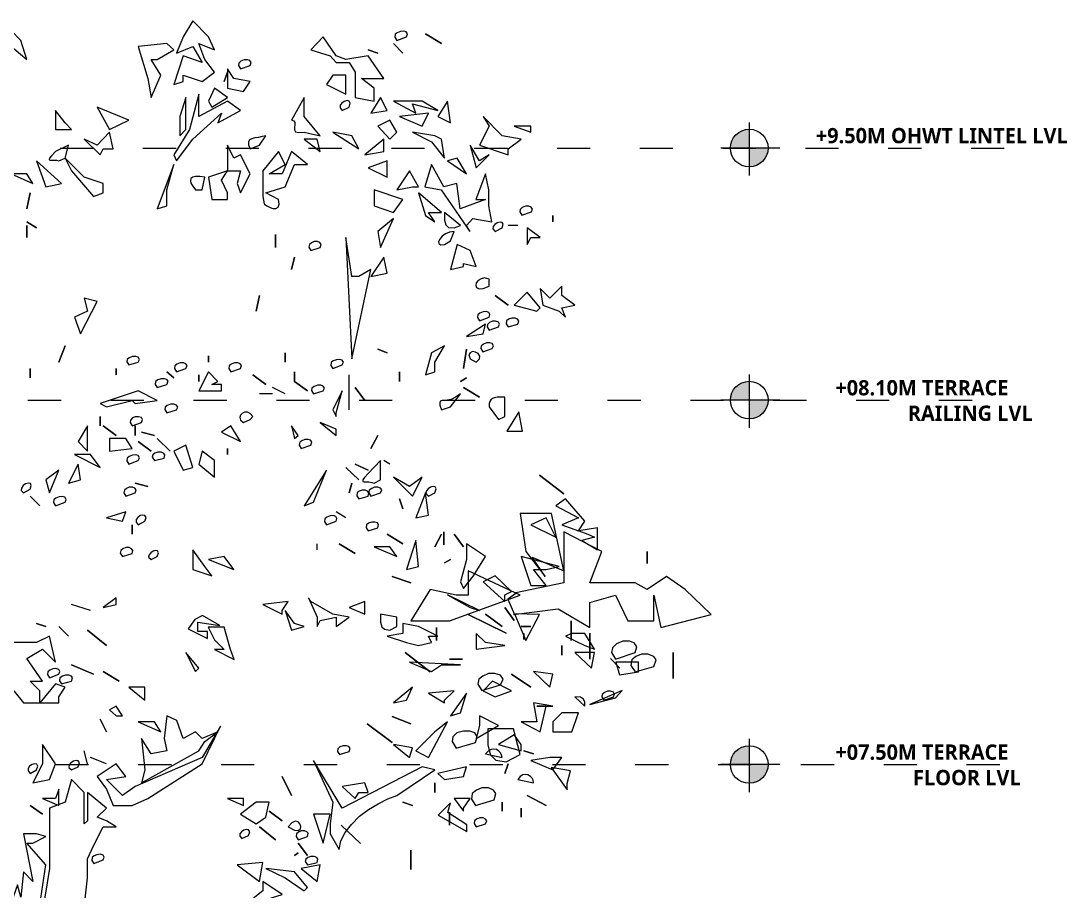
# Model space of a CAD drawing. Header units: millimetres. Extents: x 922141 to 965068, y 34629 to 256118.
# Drawn here: x 954462 to 960146, y 211194 to 215923 of the extents above; entities that cross this region are included whole.
import ezdxf

# ---------------------------------------------------------------- set-up
doc = ezdxf.new("R2010")
doc.units = ezdxf.units.MM
doc.linetypes.add('ACAD_ISO03W100', pattern=[30, 12, -18])
doc.layers.add('FUR', color=2, linetype='Continuous')
for name, color, linetype, lineweight in [('HATCH', 8, 'Continuous', 5), ('MCA__ LANDSCAPE', 136, 'Continuous', 5), ('MCA__ LAYOUT TESTO', 6, 'Continuous', 5), ('MCA__ SCALE', 154, 'Continuous', 18)]:
    doc.layers.add(name, color=color, linetype=linetype, lineweight=lineweight)
doc.styles.get("Standard").update_dxf_attribs({"font": 'arial.ttf'})

# ---------------------------------------------------------------- blocks, each defined once
blk = doc.blocks.new('A$C45F453B8')
at = {"layer": 'HATCH', "linetype": 'Continuous'}
for points in [[(96.58, 331.53), (96.58, 332.71), (93.1, 331.53), (90.8, 333.23), (92.58, 335.6), (93.69, 338.49), (90.8, 337.37), (91.91, 339.74), (94.8, 342.63), (96.58, 339.74), (97.76, 336.71), (94.8, 337.97), (93.1, 335.01), (96.58, 336.26), (98.28, 331.01), (96.58, 331.53)], [(55.71, 339.74), (55.56, 340.26), (55.78, 340.63), (56.23, 340.78), (56.82, 340.71), (57.41, 340.48), (57.78, 340.19), (57.85, 339.67), (57.48, 339.08), (55.71, 339.74)], [(125.16, 335.6), (126.27, 339.08), (128.04, 340.85), (132.12, 341.45), (129.75, 339.74), (131.52, 339.74), (128.64, 338.49), (125.16, 335.6)], [(49.34, 338.49), (52.23, 340.26), (49.34, 338.49)], [(61.63, 327.97), (61.63, 330.34), (63.93, 332.12), (59.85, 332.12), (62.74, 336.26), (66.81, 335.6), (68.59, 336.26), (70.96, 339.74), (73.18, 337.37), (69.7, 336.26), (68.59, 335.01), (66.22, 335.01), (65.11, 333.23), (65.11, 328.64), (61.63, 327.97)], [(56.37, 336.71), (58.08, 338.49), (56.37, 336.71)], [(60.96, 336.71), (62.74, 337.37), (60.96, 336.71)], [(102.43, 328.64), (100.65, 332.71), (102.43, 335.6), (101.32, 335.6), (98.28, 337.37), (99.54, 338.49), (104.8, 337.97), (103.02, 332.12), (102.43, 328.64)], [(84.29, 334.49), (84.14, 335.01), (84.36, 335.38), (84.81, 335.52), (85.4, 335.52), (85.99, 335.3), (86.36, 334.93), (86.43, 334.49), (86.06, 333.89), (84.29, 334.49)], [(85.55, 329.75), (84.29, 331.53), (87.32, 332.12), (88.43, 333.89), (88.43, 330.34), (85.55, 329.75)], [(89.03, 331.53), (88.43, 333.23), (89.03, 331.53)], [(66.81, 329.23), (66.81, 332.71), (69.18, 332.71), (70.37, 331.01), (66.81, 329.23)], [(97.76, 317.01), (94.8, 321.01), (89.54, 325.75), (90.21, 323.97), (86.06, 326.27), (88.43, 327.97), (93.69, 325.16), (93.69, 329.23), (95.39, 322.79), (98.28, 318.12), (97.76, 317.01)], [(91.32, 326.86), (88.43, 328.64), (90.8, 330.34), (91.91, 327.97), (91.32, 326.86)], [(47.64, 323.97), (48.23, 327.97), (50.01, 325.16), (47.64, 323.97)], [(54, 325.75), (54.6, 327.45), (50.01, 326.27), (52.82, 327.97), (58.08, 327.97), (54, 325.75)], [(59.26, 326.27), (60.45, 328.64), (62.22, 325.75), (59.26, 326.27)], [(66.22, 326.86), (66, 327.6), (66.22, 327.97), (66.59, 328.05), (67.11, 327.9), (67.55, 327.6), (67.85, 327.23), (67.85, 326.71), (67.48, 326.27), (66.22, 326.86)], [(71.48, 321.6), (74.44, 325.16), (74.44, 328.64), (76.73, 324.49), (76.29, 324.34), (76.14, 324.05), (76.14, 323.6), (76.22, 323.16), (76.22, 322.71), (75.99, 322.34), (75.48, 322.2), (74.44, 322.27), (71.48, 321.6)], [(97.17, 321.6), (96.06, 322.79), (96.06, 328.64), (97.17, 325.16), (97.17, 321.6)], [(52.82, 323.38), (51.71, 325.75), (56.97, 325.16), (52.82, 323.38)], [(110.05, 322.79), (106.5, 324.49), (112.27, 326.86), (110.05, 322.79)], [(117.01, 322.79), (118.12, 323.97), (119.9, 326.27), (119.9, 322.79), (117.01, 322.79)], [(32.98, 322.27), (32.98, 323.38), (36.01, 323.38), (32.98, 322.27)], [(37.12, 318.12), (37.12, 319.24), (34.75, 321.01), (38.23, 321.6), (41.71, 325.16), (40.6, 323.38), (42.38, 319.9), (37.12, 318.12)], [(58.74, 321.01), (57.48, 322.27), (58.74, 324.49), (60.96, 323.38), (58.74, 321.01)], [(48.75, 317.53), (49.34, 321.01), (50.52, 321.6), (54.6, 322.27), (51.12, 320.49), (48.75, 317.53)], [(64.44, 319.24), (65.7, 321.6), (69.18, 322.27), (64.44, 319.24)], [(82.58, 319.9), (81.47, 321.6), (82.14, 321.46), (82.81, 321.31), (83.47, 321.23), (83.99, 321.09), (84.43, 320.86), (84.58, 320.49), (84.58, 319.98), (84.29, 319.24), (82.58, 319.9)], [(111.76, 318.12), (111.16, 319.24), (109.39, 319.24), (110.05, 322.27), (112.27, 319.9), (114.64, 321.01), (111.76, 318.12)], [(42.97, 315.76), (40.6, 318.12), (42.38, 317.01), (44.08, 319.9), (42.97, 315.76)], [(59.85, 318.72), (59.85, 321.01), (63.33, 318.12), (59.85, 318.72)], [(71.48, 318.72), (72.07, 321.01), (74.44, 321.01), (71.48, 318.72)], [(86.06, 311.16), (84.29, 314.64), (86.06, 318.12), (87.32, 317.53), (88.43, 319.9), (88.43, 315.24), (86.06, 315.24), (86.66, 312.87), (86.06, 311.16)], [(118.12, 317.53), (117.53, 319.9), (119.9, 318.72), (120.64, 317.98), (121.01, 317.53), (121.08, 317.31), (120.94, 317.16), (120.64, 317.16), (120.27, 317.16), (119.75, 317.16), (119.31, 317.01), (118.12, 317.53)], [(81.77, 309.17), (81.7, 309.09), (81.25, 308.8), (80.66, 308.5), (80.14, 308.35), (79.62, 308.35), (79.18, 308.57), (79.03, 309.09), (79.1, 309.98), (81.47, 311.16), (77.92, 312.28), (76.22, 316.35), (73.85, 316.35), (76.73, 318.72), (78.44, 314.64), (80.81, 314.64), (77.92, 316.35), (79.1, 318.72), (81.99, 315.24), (81.99, 310.5), (81.77, 309.17)], [(44.13, 304.13), (44.72, 305.24), (43.61, 306.5), (40.13, 305.91), (40.65, 308.8), (40.65, 311.76), (41.24, 314.64), (43.02, 309.98), (41.24, 309.98), (45.9, 308.28), (46.5, 312.87), (48.86, 312.28), (51.16, 316.35), (52.34, 312.28), (49.38, 311.76), (45.38, 305.91), (44.13, 304.13)], [(44.75, 314.64), (46.45, 317.53), (48.23, 317.01), (44.75, 314.64)], [(59.26, 314.05), (59.26, 317.01), (62.74, 315.76), (59.26, 314.05)], [(99.54, 308.8), (99.54, 311.76), (98.28, 316.35), (101.32, 308.28), (99.54, 308.8)], [(111.16, 311.16), (111.16, 312.87), (114.64, 314.05), (118.12, 317.53), (117.01, 315.24), (112.94, 310.5), (111.16, 311.16)], [(118.79, 312.87), (123.38, 317.01), (121.68, 312.28), (118.79, 312.87)], [(54.6, 312.28), (53.49, 312.28), (55.19, 315.24), (57.48, 311.76), (54.6, 312.28)], [(88.43, 309.98), (88.43, 311.16), (89.54, 313.53), (88.43, 315.24), (91.91, 314.05), (91.32, 309.98), (88.43, 309.98)], [(93.1, 311.76), (92.58, 314.05), (93.54, 314.2), (94.28, 314.2), (94.8, 314.05), (95.17, 313.83), (95.24, 313.39), (95.17, 312.94), (94.8, 312.42), (94.28, 311.76), (93.1, 311.76)], [(124.05, 312.87), (125.16, 314.64), (128.04, 314.64), (124.05, 312.87)], [(50.52, 305.91), (51.71, 307.61), (49.34, 307.61), (53.49, 311.16), (52.23, 307.02), (50.52, 305.91)], [(58.08, 307.61), (56.37, 309.98), (61.63, 311.76), (61.63, 308.8), (58.08, 307.61)], [(125.16, 308.28), (124.56, 311.16), (125.16, 308.28)], [(32.85, 307.7), (32.7, 308.21), (32.92, 308.58), (33.37, 308.73), (33.96, 308.73), (34.55, 308.51), (34.92, 308.14), (35, 307.7), (34.63, 307.1), (32.85, 307.7)], [(28.98, 305.91), (28.98, 307.02), (28.98, 305.91)], [(45.86, 305.24), (48.75, 307.61), (48.75, 306.2), (48.53, 305.32), (48.01, 304.87), (46.97, 304.8), (45.86, 305.24)], [(60.45, 301.17), (58.08, 306.5), (60.96, 304.13), (60.45, 301.17)], [(33.64, 301.76), (32.98, 303.02), (31.27, 303.02), (33.64, 304.8), (33.64, 301.76)], [(35.35, 305.24), (37.12, 305.24)], [(38.23, 304.8), (38.01, 305.46), (38.23, 305.76), (38.6, 305.83), (39.12, 305.69), (39.57, 305.39), (39.86, 305.02), (39.94, 304.58), (39.49, 304.13), (38.23, 304.8)], [(123.38, 304.8), (125.16, 305.91), (123.38, 304.8)], [(125.16, 303.02), (125.16, 305.24), (125.16, 303.02)], [(47.64, 302.43), (46.97, 304.13), (47.86, 303.98), (48.6, 303.69), (49.19, 303.24), (49.64, 302.72), (49.86, 302.28), (49.78, 301.91), (49.41, 301.69), (48.75, 301.76), (47.64, 302.43)], [(65.7, 280.81), (62.22, 297.17), (64.44, 295.91), (65.7, 295.91), (66.81, 303.02), (65.7, 280.81)], [(79.7, 301.17), (79.7, 303.54), (79.7, 301.17)], [(45.27, 297.69), (45.27, 298.28), (42.97, 297.69), (44.08, 300.65), (46.45, 301.76), (47.64, 297.17), (45.27, 297.69)], [(71.48, 301.17), (71.33, 301.76), (71.55, 302.13), (72, 302.28), (72.59, 302.28), (73.11, 302.06), (73.48, 301.76), (73.55, 301.24), (73.18, 300.65), (71.48, 301.17)], [(59.26, 296.51), (59.85, 299.39), (62.22, 295.91), (59.26, 296.51)], [(76.73, 297.17), (76.22, 299.39), (76.73, 297.17)], [(40.6, 294.14), (40.6, 295.39), (41.42, 295.62), (42.08, 295.47), (42.6, 295.17), (42.97, 294.73), (43.05, 294.21), (42.9, 293.84), (42.45, 293.62), (41.71, 293.69), (40.6, 294.14)], [(26.61, 288.43), (27.28, 290.14), (24.91, 290.66), (27.28, 292.43), (27.28, 294.14), (29.5, 291.91), (31.27, 293.69), (30.76, 290.66), (27.79, 289.55), (26.61, 288.43)], [(31.87, 289.55), (31.27, 290.14), (33.64, 293.03), (36.01, 290.66), (31.87, 289.55)], [(37.12, 290.66), (39.49, 292.43), (37.12, 290.66)], [(83.18, 289.55), (82.58, 292.43), (83.18, 289.55)], [(115.31, 285.4), (112.27, 291.32), (114.64, 291.91), (114.05, 289.55), (116.42, 288.43), (115.31, 285.4)], [(40.6, 288.43), (40.46, 288.95), (40.68, 289.32), (41.12, 289.47), (41.71, 289.4), (42.31, 289.18), (42.68, 288.88), (42.75, 288.36), (42.38, 287.77), (40.6, 288.43)], [(35.35, 287.18), (35.2, 287.77), (35.42, 288.06), (35.87, 288.29), (36.46, 288.29), (37.05, 288.06), (37.42, 287.77), (37.49, 287.25), (37.12, 286.66), (35.35, 287.18)], [(38.9, 286.66), (38.68, 287.18), (38.9, 287.55), (39.42, 287.69), (40.01, 287.69), (40.53, 287.47), (40.9, 287.1), (40.97, 286.66), (40.6, 286.07), (38.9, 286.66)], [(41.71, 285.4), (41.27, 287.18), (44.75, 284.88), (41.71, 285.4)], [(40.03, 282.71), (39.81, 283.23), (40.03, 283.6), (40.48, 283.75), (41.07, 283.75), (41.66, 283.53), (42.03, 283.16), (42.11, 282.71), (41.74, 282.12), (40.03, 282.71)], [(50.52, 278.44), (50.52, 280.22), (48.75, 283.18), (51.12, 281.92), (52.23, 277.92), (50.52, 278.44)], [(119.31, 280.22), (118.12, 283.18), (119.31, 280.22)], [(42.97, 280.22), (42.38, 280.81), (42.31, 281.33), (42.6, 281.77), (43.12, 282.07), (43.64, 282.14), (44.08, 281.92), (44.31, 281.55), (44.08, 280.81), (42.97, 280.22)], [(45.27, 279.03), (44.75, 282.59), (45.27, 279.03)], [(59.26, 281.92), (60.96, 282.59), (59.26, 281.92)], [(77.92, 280.22), (77.92, 281.92), (77.92, 280.22)], [(91.91, 280.22), (91.91, 281.4), (91.91, 280.22)], [(104.8, 280.22), (104.57, 280.73), (104.8, 281.11), (105.24, 281.25), (105.83, 281.25), (106.42, 281.03), (106.79, 280.73), (106.87, 280.29), (106.5, 279.7), (104.8, 280.22)], [(67.48, 279.7), (67.26, 280.22), (67.48, 280.59), (67.92, 280.73), (68.52, 280.66), (69.11, 280.44), (69.48, 280.14), (69.55, 279.62), (69.18, 279.03), (67.48, 279.7)], [(86.06, 279.03), (85.92, 279.62), (86.14, 279.92), (86.58, 280.07), (87.17, 280.07), (87.77, 279.85), (88.14, 279.55), (88.21, 279.03), (87.84, 278.44), (86.06, 279.03)], [(96.06, 279.03), (95.84, 279.62), (96.06, 279.92), (96.5, 280.07), (97.1, 280.07), (97.69, 279.85), (98.06, 279.55), (98.13, 279.03), (97.76, 278.44), (96.06, 279.03)], [(56.97, 276.66), (56.97, 278.44), (56.97, 276.66)], [(66.22, 271.48), (66.22, 277.92)], [(76.22, 276.66), (76.22, 278.44), (76.22, 276.66)], [(81.47, 276.14), (83.84, 277.92), (81.47, 276.14)], [(89.54, 274.96), (89.54, 276.14), (91.32, 276.14), (90.21, 276.66), (91.91, 278.44), (93.69, 274.96), (89.54, 274.96)], [(93.69, 276.66), (93.69, 277.92), (93.69, 276.66)], [(98.28, 277.33), (99.54, 278.44), (98.28, 277.33)], [(108.79, 277.92), (108.79, 279.03), (108.79, 277.92)], [(124.56, 277.33), (124.56, 279.03), (124.56, 277.33)], [(42.38, 273.78), (45.27, 275.55), (42.38, 273.78)], [(44.75, 277.33), (45.86, 276.66), (44.75, 277.33)], [(63.33, 273.18), (65.11, 275.55), (63.33, 273.18)], [(70.96, 274.96), (70.74, 275.48), (70.96, 275.85), (71.4, 276), (72, 276), (72.59, 275.77), (73.03, 275.48), (73.11, 275.03), (72.74, 274.44), (70.96, 274.96)], [(73.85, 274.96), (76.22, 276.66), (73.85, 274.96)], [(77.92, 274.44), (80.21, 275.55)], [(99.54, 276.14), (99.32, 276.74), (99.54, 277.03), (99.98, 277.18), (100.58, 277.18), (101.17, 276.96), (101.61, 276.66), (101.69, 276.14), (101.32, 275.55), (99.54, 276.14)], [(38.9, 269.7), (37.72, 270.3), (37.72, 273.78), (38.53, 273.78), (39.12, 273.78), (39.64, 273.7), (40.01, 273.55), (40.31, 273.33), (40.46, 273.03), (40.6, 272.66), (40.6, 272.07), (38.9, 269.7)], [(47.64, 272.07), (45.86, 274.44), (46.75, 273.78), (47.56, 273.4), (48.3, 273.26), (48.97, 273.18), (49.41, 273.11), (49.64, 272.89), (49.64, 272.37), (49.34, 271.48), (47.64, 272.07)], [(68.59, 270.3), (68.59, 270.96), (67.48, 274.96), (69.18, 271.48), (68.59, 270.3)], [(80.21, 274.44), (82.58, 274.44)], [(110.57, 272.07), (105.91, 273.18), (105.31, 272.66), (101.32, 273.18), (104.8, 274.96), (111.76, 272.66), (110.57, 272.07)], [(97.76, 271.48), (97.54, 272), (97.76, 272.37), (98.28, 272.52), (98.87, 272.52), (99.46, 272.29), (99.83, 272), (99.91, 271.55), (99.54, 270.96), (97.76, 271.48)], [(34.5, 267.62), (35.17, 271.1), (37.39, 267.62), (34.5, 267.62)], [(84.29, 269.7), (83.84, 270.3), (84.29, 270.81), (84.81, 271.04), (85.32, 271.04), (85.77, 270.81), (86.06, 270.52), (86.21, 270.07), (86.06, 269.63), (85.55, 269.18), (84.29, 269.7)], [(104.2, 269.18), (103.98, 269.7), (104.2, 270.07), (104.72, 270.22), (105.31, 270.22), (105.83, 270), (106.2, 269.63), (106.28, 269.18), (105.91, 268.59), (104.2, 269.18)], [(111.76, 268.59), (111.76, 270.3), (111.76, 268.59)], [(68.59, 266.82), (68.59, 267.93), (71.48, 269.18), (68.59, 266.82)], [(76.22, 266.22), (75.55, 266.82), (76.73, 268.59), (76.22, 266.22)], [(86.06, 265.7), (87.84, 268.59), (89.54, 267.41), (86.06, 265.7)], [(105.31, 266.82), (105.31, 268.59), (105.31, 266.82)], [(108.79, 266.82), (111.16, 268.59), (108.79, 266.82)], [(114.05, 263.93), (114.05, 265.04), (114.05, 268.59), (115.75, 265.7), (114.05, 263.93)], [(62.22, 264.45), (60.96, 266.82), (62.22, 264.45)], [(73.18, 265.04), (73.03, 265.63), (73.25, 265.93), (73.7, 266.08), (74.29, 266.08), (74.88, 265.85), (75.25, 265.56), (75.33, 265.04), (74.96, 264.45), (73.18, 265.04)], [(98.95, 263.93), (101.32, 266.22), (98.95, 263.93)], [(101.83, 266.82), (104.2, 267.41), (101.83, 266.82)], [(105.91, 264.45), (107.02, 266.22), (110.05, 266.22), (110.05, 263.93), (105.91, 264.45)], [(88.43, 263.34), (88.43, 264.45), (88.43, 263.34)], [(94.8, 260.97), (96.06, 265.04), (98.28, 263.93), (96.58, 260.45), (94.8, 260.97)], [(102.43, 263.93), (104.8, 265.7), (102.43, 263.93)], [(58.74, 261.56), (59.85, 262.23)], [(60.45, 258.67), (60.45, 262.23), (62.74, 259.86), (63.41, 259.12), (63.7, 258.67), (63.7, 258.38), (63.48, 258.3), (63.11, 258.3), (62.59, 258.3), (62.08, 258.23), (61.63, 258.08), (60.45, 258.67)], [(90.8, 259.19), (90.8, 262.23), (93.1, 263.93), (93.69, 261.56), (90.8, 259.19)], [(100.06, 262.67), (99.91, 263.26), (100.13, 263.56), (100.58, 263.78), (101.17, 263.78), (101.76, 263.56), (102.13, 263.26), (102.2, 262.82), (101.83, 262.23), (100.06, 262.67)], [(104.8, 262.23), (104.57, 262.74), (104.8, 263.11), (105.24, 263.26), (105.83, 263.19), (106.42, 262.97), (106.79, 262.67), (106.87, 262.15), (106.5, 261.56), (104.8, 262.23)], [(111.76, 260.97), (113.53, 263.34), (116.42, 263.34), (111.76, 260.97)], [(62.74, 260.45), (65.11, 261.56), (62.74, 260.45)], [(64.44, 258.67), (66.81, 260.97), (64.44, 258.67)], [(72.74, 254.6), (70.37, 260.45), (74.44, 253.93), (72.74, 254.6)], [(115.31, 258.67), (115.75, 261.56), (117.53, 258.08), (115.31, 258.67)], [(121.01, 256.3), (119.31, 260.45), (121.68, 258.67), (121.01, 256.3)], [(26.95, 256.11), (31.39, 259.52), (26.95, 256.11)], [(54.6, 255.71), (52.82, 259.19), (55.19, 257.49), (58.08, 259.19), (54.6, 255.71)], [(50.52, 256.3), (50.3, 257.04), (50.45, 257.41), (50.82, 257.49), (51.34, 257.34), (51.78, 257.04), (52.08, 256.67), (52.15, 256.23), (51.71, 255.71), (50.52, 256.3)], [(60.45, 256.3), (60.22, 256.89), (60.45, 257.19), (60.96, 257.34), (61.56, 257.34), (62.08, 257.12), (62.52, 256.82), (62.59, 256.3), (62.22, 255.71), (60.45, 256.3)], [(62.74, 255.71), (62.59, 256.3), (62.82, 256.6), (63.26, 256.82), (63.85, 256.82), (64.37, 256.6), (64.74, 256.3), (64.81, 255.78), (64.44, 255.19), (62.74, 255.71)], [(66.22, 256.3), (65.7, 258.08), (66.22, 256.3)], [(103.02, 257.49), (105.31, 258.08), (103.02, 257.49)], [(105.31, 256.3), (105.17, 256.89), (105.39, 257.19), (105.83, 257.34), (106.42, 257.34), (106.94, 257.12), (107.31, 256.82), (107.39, 256.3), (107.02, 255.71), (105.31, 256.3)], [(124.56, 256.97), (124.34, 257.63), (124.49, 258), (124.86, 258.08), (125.38, 257.93), (125.82, 257.63), (126.12, 257.19), (126.19, 256.75), (125.75, 256.3), (124.56, 256.97)], [(24.24, 249.34), (23.13, 251.12), (26.61, 255.19), (28.39, 253.93), (24.24, 251.71), (27.28, 250.45), (24.24, 249.34)], [(51.71, 252.23), (52.23, 256.3), (54, 251.71), (51.71, 252.23)], [(56.37, 253.41), (56.97, 255.19), (56.37, 253.41)], [(118.12, 254.6), (117.97, 255.12), (118.2, 255.49), (118.64, 255.64), (119.23, 255.56), (119.83, 255.34), (120.2, 255.04), (120.27, 254.52), (119.9, 253.93), (118.12, 254.6)], [(122.79, 253.93), (124.56, 255.71), (122.79, 253.93)], [(30.36, 241.01), (32.73, 244.56), (26.95, 242.05), (29.17, 252.56), (34.95, 252.56), (33.91, 245.6), (30.36, 241.01)], [(66.81, 251.71), (68.59, 252.82)], [(107.68, 251.12), (107.02, 252.82), (110.57, 251.71), (107.68, 251.12)], [(28.39, 248.23), (30.16, 251.71), (32.98, 250.45), (28.39, 248.23)], [(60.96, 249.93), (60.82, 250.53), (61.04, 250.82), (61.48, 250.97), (62.08, 250.97), (62.67, 250.75), (63.04, 250.45), (63.11, 249.93), (62.74, 249.34), (60.96, 249.93)], [(68.59, 251.12), (68.44, 251.64), (68.66, 252.01), (69.11, 252.16), (69.7, 252.08), (70.29, 251.86), (70.66, 251.56), (70.74, 251.05), (70.37, 250.45), (68.59, 251.12)], [(103.54, 251.12), (103.31, 251.79), (103.54, 252.16), (103.91, 252.23), (104.43, 252.16), (104.87, 251.79), (105.17, 251.42), (105.17, 250.97), (104.8, 250.45), (103.54, 251.12)], [(37.17, 236.86), (35.98, 234.05), (36.13, 234.05), (27.99, 235.09), (22.21, 231.68), (22.21, 236.27), (17.47, 237.6), (15.25, 232.87), (10.51, 232.87), (10.51, 237.6), (9.18, 231.68), (0, 234.05), (4.74, 238.64), (8.14, 241.01), (11.7, 238.64), (13.92, 239.83), (22.21, 239.83), (19.99, 245.6), (26.95, 249.15), (26.95, 239.83), (35.69, 238.05), (35.69, 237.9), (37.17, 236.86)], [(24.17, 249.34), (22.54, 248.75), (21.35, 248.23), (23.65, 247.57), (20.76, 245.86), (20.76, 249.93), (24.17, 249.34)], [(24.17, 249.34), (24.24, 249.34), (24.24, 249.34), (24.17, 249.34)], [(45.27, 246.45), (46.97, 248.75), (45.27, 246.45)], [(48.87, 246.78), (48.87, 249.15), (48.87, 246.78)], [(50.52, 246.45), (49.34, 248.75), (50.52, 246.45)], [(56.37, 246.97), (59.26, 248.75), (56.37, 246.97)], [(105.91, 248.75), (105.91, 250.45), (105.91, 248.75)], [(45.27, 238.83), (43.49, 241.12), (41.27, 244.68), (44.75, 246.97), (44.75, 244.09), (45.86, 240.01), (45.27, 238.83)], [(53.49, 242.83), (54, 247.57), (55.71, 242.31), (53.49, 242.83)], [(65.11, 245.2), (68, 246.97), (65.11, 245.2)], [(72.07, 245.86), (72.07, 246.97)], [(11.7, 243.38), (11.7, 245.6), (11.7, 243.38)], [(57.48, 244.68), (58.74, 246.45), (61.63, 246.45), (57.48, 244.68)], [(91.32, 241.12), (92.58, 242.83), (94.8, 245.86), (94.8, 242.31), (91.32, 241.12)], [(101.32, 244.68), (101.09, 245.34), (101.24, 245.71), (101.61, 245.79), (102.06, 245.64), (102.5, 245.34), (102.8, 244.97), (102.87, 244.53), (102.43, 244.09), (101.32, 244.68)], [(105.91, 245.2), (105.76, 245.79), (105.98, 246.08), (106.42, 246.31), (107.02, 246.31), (107.61, 246.08), (107.98, 245.79), (108.05, 245.27), (107.68, 244.68), (105.91, 245.2)], [(30.16, 239.35), (32.46, 242.31), (30.16, 242.31), (27.79, 242.83), (34.75, 244.68), (32.98, 239.35), (30.16, 239.35)], [(47.64, 244.09), (48.75, 243.49), (47.64, 244.09)], [(87.32, 242.31), (89.03, 244.68), (91.91, 244.09), (87.32, 242.31)], [(54.94, 232.87), (47.83, 232.87), (34.95, 237.6), (44.42, 242.05), (44.42, 237.6), (46.64, 237.6), (51.38, 238.64), (54.94, 232.87)], [(37.72, 236.46), (37.72, 237.64), (36.53, 238.24), (39.49, 241.12), (41.71, 240.01), (37.72, 236.46)], [(54.94, 239.83), (58.34, 241.01), (54.94, 239.83)], [(42.38, 234.76), (48.23, 237.64), (44.08, 235.35), (42.38, 234.76)], [(36.01, 232.98), (37.72, 235.35), (36.01, 232.98)], [(63.33, 234.09), (63.33, 236.46), (66.22, 235.35), (63.33, 234.09)], [(73.63, 237.13), (72.07, 233.57), (72.07, 231.87), (71.48, 232.98), (68.59, 233.57), (68.59, 231.87), (66.22, 233.57), (69.18, 234.09), (73.18, 236.46), (73.63, 237.13)], [(78.44, 234.09), (78.44, 234.76), (77.33, 236.46), (81.99, 235.87), (78.44, 234.09)], [(108.79, 235.87), (108.79, 237.13), (111.16, 235.35), (108.79, 235.87)], [(113.53, 234.76), (117.01, 235.87)], [(35.98, 234.2), (33.91, 229.31), (31.39, 234.05), (35.98, 234.2)], [(35.98, 234.2), (35.98, 234.2), (35.98, 234.2)], [(37.46, 230.64), (44.42, 234.05), (37.46, 230.64)], [(38.23, 231.87), (41.27, 234.09), (38.23, 231.87)], [(57.48, 231.87), (57.48, 233.57), (60.45, 234.09), (60.45, 232.68), (60.22, 231.79), (59.71, 231.35), (58.74, 231.2), (57.48, 231.87)], [(74.44, 231.87), (76.22, 232.39), (77.92, 234.76), (76.73, 231.2), (74.44, 231.87)], [(93.05, 233.89), (94.45, 233.15), (95.64, 231.45), (92.08, 229.67), (92.08, 230.93), (93.86, 230.93), (93.86, 232.63), (89.86, 232.04), (93.05, 233.89)], [(25.62, 229.31), (25.62, 232.87), (25.62, 229.31)], [(32.98, 231.87), (34.75, 231.87), (32.98, 231.87)], [(51.12, 228.91), (51.71, 230.09), (50.01, 230.09), (53.49, 231.87), (56.37, 232.39), (56.37, 230.61), (59.26, 230.09), (55.71, 228.91), (53.49, 228.39), (51.12, 228.91)], [(50.2, 229.31), (50.2, 231.68), (50.2, 229.31)], [(87.25, 225.85), (87.92, 227.63), (89.03, 231.77), (91.99, 231.77), (90.8, 229.4), (89.03, 227.63), (90.8, 227.63), (87.25, 225.85)], [(117.53, 230.09), (119.31, 231.87), (117.53, 230.09)], [(121.68, 231.87), (123.38, 232.39), (121.68, 231.87)], [(21.35, 227.72), (23.13, 230.61), (25.5, 230.61), (26.61, 230.09), (23.13, 228.39), (21.35, 227.72)], [(22.21, 225.91), (22.21, 230.64), (22.21, 225.91)], [(34.24, 229.5), (34.24, 230.61), (34.24, 229.5)], [(42.97, 227.72), (37.72, 228.39), (41.27, 228.91), (42.97, 230.61), (42.97, 227.72)], [(110.57, 228.39), (114.05, 231.2), (110.57, 228.39)], [(122.79, 217.88), (122.79, 220.1), (124.56, 221.87), (122.27, 221.87), (125.16, 226.02), (122.27, 227.72), (119.9, 225.35), (121.01, 230.09), (123.38, 228.91), (128.64, 228.91), (128.64, 217.28), (127.53, 220.1), (125.75, 217.88), (122.79, 217.88)], [(13.92, 227.09), (13.62, 228.13), (14.07, 228.87), (14.96, 229.16), (16.14, 229.16), (17.33, 228.72), (18.07, 227.98), (18.21, 227.09), (17.47, 225.91), (13.92, 227.09)], [(27.28, 226.61), (27.28, 228.39), (27.28, 226.61)], [(6.96, 222.35), (6.96, 227.09), (6.96, 222.35)], [(10.51, 224.57), (10.07, 225.76), (10.51, 226.35), (11.55, 226.79), (12.73, 226.79), (13.77, 226.35), (14.51, 225.76), (14.66, 224.72), (13.92, 223.54), (10.51, 224.57)], [(16.69, 224.24), (18.39, 226.02), (16.69, 224.24)], [(21.87, 224.24), (21.35, 227.13), (24.91, 227.13), (21.87, 224.24)], [(47.83, 225.91), (45.46, 225.91), (47.83, 225.91)], [(51.38, 223.54), (55.97, 227.09), (51.38, 223.54)], [(94.28, 223.65), (93.69, 224.24), (96.06, 227.13), (94.28, 223.65)], [(13.29, 223.57), (13.29, 225.34), (17.44, 225.34), (16.77, 223.05), (13.29, 223.57)], [(51.12, 223.65), (49.34, 224.84), (45.86, 224.84), (55.19, 225.35), (51.12, 223.65)], [(112.94, 223.13), (117.01, 224.84), (112.94, 223.13)], [(119.31, 223.13), (119.09, 223.65), (119.31, 224.02), (119.83, 224.17), (120.42, 224.09), (120.94, 223.87), (121.31, 223.58), (121.38, 223.06), (121.01, 222.47), (119.31, 223.13)], [(29.5, 220.76), (28.98, 223.13), (32.46, 223.65), (29.5, 220.76)], [(32.98, 220.76), (36.53, 223.13), (32.98, 220.76)], [(38.5, 221.17), (38.06, 222.2), (38.5, 222.94), (39.54, 223.24), (40.72, 223.24), (41.76, 222.8), (42.5, 222.2), (42.65, 221.32), (41.91, 220.13), (38.5, 221.17)], [(108.28, 221.87), (111.16, 223.65), (108.28, 221.87)], [(117.01, 221.87), (116.79, 222.47), (117.01, 222.76), (117.46, 222.98), (118.05, 222.98), (118.64, 222.76), (119.09, 222.47), (119.16, 221.95), (118.79, 221.36), (117.01, 221.87)], [(17.47, 218.8), (16.29, 220.13), (22.21, 217.61), (17.47, 218.8)], [(39.49, 218.99), (36.53, 220.1), (40.01, 221.87), (41.71, 220.1), (39.49, 218.99)], [(48.75, 217.88), (48.75, 218.39), (46.97, 220.1), (51.71, 219.65), (48.75, 217.88)], [(55.71, 218.39), (54.6, 220.76), (58.08, 217.88), (55.71, 218.39)], [(103.54, 218.39), (103.54, 220.76), (106.5, 220.76), (103.54, 218.39)], [(119.31, 217.88), (119.31, 218.99), (118.12, 220.76), (119.9, 221.36), (122.79, 217.88), (119.31, 217.88)], [(17.87, 218.99), (17.65, 219.5), (17.87, 219.87), (18.39, 220.02), (18.98, 220.02), (19.5, 219.8), (19.95, 219.43), (20.02, 218.99), (19.65, 218.39), (17.87, 218.99)], [(23.13, 217.28), (23.13, 218.02), (23.35, 218.54), (23.87, 218.91), (24.91, 218.99), (23.13, 217.28)], [(45.86, 216.1), (44.75, 219.65), (47.64, 215.51), (45.86, 216.1)], [(31.27, 212.62), (30.16, 217.28), (31.87, 217.28), (28.98, 217.28), (32.46, 217.88), (31.87, 214.4), (34.75, 214.4), (31.27, 212.62)], [(108.79, 215.51), (107.68, 215.51), (108.79, 217.28), (110.05, 216.62), (108.79, 215.51)], [(25.5, 212.62), (24.24, 216.1), (27.28, 216.1), (28.98, 214.4), (28.98, 212.62), (25.5, 212.62)], [(42.97, 211.36), (38.9, 213.73), (42.38, 215.51), (42.38, 213.73), (42.97, 211.36)], [(51.71, 207.88), (48.23, 214.4), (50.52, 212.62), (54, 209.14), (51.71, 207.88)], [(54.94, 214.06), (58.34, 215.39), (54.94, 214.06)], [(97.69, 214.69), (99.54, 215.51), (100.06, 211.36), (99.54, 209.14), (102.43, 208.55), (104.2, 211.36), (103.54, 205.66), (104.2, 203.29), (93.69, 209.14), (92.58, 210.84), (90.21, 212.62), (93.1, 211.36), (94.28, 212.62), (96.58, 211.36), (97.69, 214.69)], [(100.65, 212.62), (101.83, 214.4), (104.8, 214.4), (100.65, 212.62)], [(110.57, 212.62), (111.76, 214.91), (110.57, 212.62)], [(34.95, 208.43), (36.13, 213.17), (40.87, 213.17), (40.87, 210.21), (40.43, 208.43), (39.39, 207.4), (37.46, 207.1), (34.95, 208.43)], [(43.09, 210.65), (42.79, 211.69), (43.24, 212.43), (44.13, 212.73), (45.31, 212.73), (46.5, 212.43), (47.24, 211.69), (47.38, 210.8), (46.64, 209.62), (43.09, 210.65)], [(58.34, 210.65), (62.93, 214.06), (58.34, 210.65)], [(105.91, 199.14), (103.02, 200.4), (93.1, 206.77), (89.71, 213.65), (93.1, 207.88), (105.31, 202.62), (107.68, 200.92), (110.57, 203.88), (107.02, 204.4), (108.79, 206.77), (112.27, 204.4), (110.57, 202.11), (109.39, 199.14), (105.91, 199.14)], [(34.75, 209.14), (34.75, 210.25), (36.01, 212.03), (38.9, 210.25), (34.75, 209.14)], [(32.46, 208.55), (34.24, 209.14), (32.46, 208.55)], [(38.23, 207.88), (38.31, 208.32), (38.53, 208.77), (38.83, 209.07), (39.27, 209.36), (39.79, 209.44), (40.23, 209.36), (40.75, 209.07), (41.27, 208.55), (38.23, 207.88)], [(55.19, 207.88), (54.6, 209.66), (58.08, 210.25), (55.19, 207.88)], [(66.18, 209.02), (66.03, 209.54), (66.25, 209.91), (66.7, 210.06), (67.29, 210.06), (67.88, 209.84), (68.25, 209.47), (68.33, 209.02), (67.96, 208.43), (66.18, 209.02)], [(114.05, 206.77), (114.64, 209.14)], [(121.01, 203.88), (119.9, 206.77), (122.27, 210.25), (122.27, 206.77), (124.05, 203.29), (121.01, 203.88)], [(28.98, 205.66), (27.28, 207.88), (29.5, 207.88), (32.98, 207.36), (28.98, 205.66)], [(37.72, 204.99), (37.12, 206.77), (37.72, 204.99)], [(68, 191.07), (67.7, 192.63), (66.96, 194.18), (65.78, 195.66), (64.3, 197.14), (62.67, 198.4), (60.89, 199.44), (59.11, 200.33), (57.48, 200.92), (50.52, 205.66), (52.82, 206.18), (67.48, 198.63), (72.74, 207.36), (69.18, 199.74), (69.7, 195.74), (69.7, 193.96), (68, 191.07)], [(110.57, 206.77), (113.53, 207.88)], [(115.75, 206.18), (115.53, 206.92), (115.75, 207.29), (116.12, 207.36), (116.64, 207.21), (117.09, 206.92), (117.38, 206.55), (117.46, 206.1), (117.01, 205.66), (115.75, 206.18)], [(123.38, 205.66), (123.16, 206.33), (123.31, 206.7), (123.75, 206.77), (124.19, 206.62), (124.64, 206.33), (124.93, 205.88), (124.93, 205.44), (124.56, 204.99), (123.38, 205.66)], [(26.35, 201.98), (26.35, 203.16), (25.75, 205.46), (29.23, 206.05), (26.35, 201.98)], [(32.46, 203.29), (32.53, 203.73), (32.76, 204.1), (33.05, 204.4), (33.5, 204.7), (33.94, 204.77), (34.46, 204.7), (34.9, 204.4), (35.35, 203.88), (32.46, 203.29)], [(48.75, 203.88), (45.27, 204.4), (44.75, 206.18), (50.01, 204.99), (48.75, 203.88)], [(50.52, 201.51), (50.52, 203.29), (50.52, 201.51)], [(65.11, 200.4), (64.44, 201.51), (62.74, 201.51), (63.33, 203.29), (67.48, 202.62), (65.11, 200.4)], [(76.73, 200.92), (78.44, 204.4), (76.73, 200.92)], [(118.12, 167.16), (119.31, 170.12), (115.75, 170.64), (114.05, 185.89), (114.05, 189.37), (112.94, 191.74), (111.16, 195.22), (108.79, 195.22), (110.57, 196.33), (112.27, 197), (110.57, 198.63), (114.05, 201.51), (114.05, 196.33), (114.64, 195.74), (114.64, 201.51), (117.01, 203.88), (118.12, 199.74), (121.01, 198.63), (121.01, 191.07), (121.01, 187.59), (124.05, 168.86), (121.68, 168.86), (118.12, 167.16)], [(30.16, 199.14), (33.64, 200.92), (30.16, 199.14)], [(39.68, 200.14), (39.39, 201.32), (39.83, 201.92), (40.72, 202.36), (41.91, 202.36), (42.94, 201.92), (43.68, 201.32), (43.83, 200.29), (43.09, 199.1), (39.68, 200.14)], [(119.31, 199.14), (119.31, 202.11), (119.9, 200.4), (122.27, 200.4), (119.31, 199.14)], [(38.23, 198.11), (38.23, 199.74), (38.23, 198.11)], [(45.27, 198.11), (45.27, 198.63), (44.08, 200.4), (46.97, 200.4), (45.27, 198.11)], [(44.69, 194.37), (44.69, 195.56), (48.17, 197.85), (47.66, 199.63), (49.95, 197.33), (44.69, 194.37)], [(54.6, 199.14), (56.37, 199.74), (54.6, 199.14)], [(83.18, 195.74), (81.47, 197), (80.81, 199.74), (83.18, 199.74), (86.06, 197.51), (83.18, 195.74)], [(85.55, 199.14), (85.55, 200.4), (88.43, 200.4), (85.55, 199.14)], [(122.27, 197.51), (124.56, 199.14), (122.27, 197.51)], [(34.75, 197), (34.75, 198.63), (34.75, 197)], [(47.83, 195.55), (47.83, 197.92), (47.83, 195.55)], [(70.96, 192.26), (69.7, 197.51), (72.74, 197.51), (70.96, 192.26)], [(78.44, 196.33), (80.81, 198.11), (78.44, 196.33)], [(41.27, 195.74), (41.05, 196.33), (41.27, 196.63), (41.71, 196.85), (42.31, 196.85), (42.9, 196.63), (43.27, 196.33), (43.34, 195.81), (42.97, 195.22), (41.27, 195.74)], [(64.12, 192.14), (67.67, 195.55), (64.12, 192.14)], [(76.22, 194.63), (75.48, 194.55), (75.11, 194.85), (75.03, 195.29), (75.25, 195.74), (75.55, 196.11), (76.07, 196.26), (76.66, 195.96), (77.33, 195.22), (76.22, 194.63)], [(79.7, 192.85), (82.58, 195.22), (79.7, 192.85)], [(73.85, 193.44), (73.7, 194.04), (73.92, 194.33), (74.37, 194.48), (74.96, 194.48), (75.48, 194.26), (75.85, 193.96), (75.92, 193.44), (75.55, 192.85), (73.85, 193.44)], [(84.58, 193.65), (84.36, 194.32), (84.58, 194.69), (84.95, 194.76), (85.47, 194.62), (85.92, 194.32), (86.21, 193.95), (86.21, 193.51), (85.84, 193.06), (84.58, 193.65)], [(124.05, 172.42), (121.68, 188.26), (125.16, 192.26), (124.05, 192.26), (121.68, 193.44), (123.38, 193.96), (125.75, 193.96), (124.05, 185.22), (125.75, 187), (126.27, 182.34), (126.86, 184.63), (130.41, 174.78), (127.53, 175.9), (126.27, 175.9), (126.86, 171.9), (124.05, 172.42)], [(73.85, 189.96), (75.55, 192.26), (73.85, 189.96)], [(54.94, 187.41), (54.94, 190.96), (54.94, 187.41)], [(72.07, 188.7), (71.92, 189.3), (72.14, 189.59), (72.59, 189.81), (73.18, 189.81), (73.77, 189.59), (74.14, 189.3), (74.22, 188.85), (73.85, 188.26), (72.07, 188.7)], [(76.22, 189.96), (75.55, 190.48), (76.22, 189.96)], [(111.21, 189.16), (110.98, 189.68), (111.21, 190.05), (111.72, 190.2), (112.32, 190.12), (112.83, 189.9), (113.2, 189.6), (113.28, 189.09), (112.91, 188.49), (111.21, 189.16)], [(72.07, 185.22), (71.48, 188.26), (74.96, 187.59), (72.07, 185.22)], [(74.44, 183.52), (73.85, 184.11), (76.22, 187), (81.47, 187.59), (77.92, 185.89), (74.44, 183.52)], [(82.58, 185.22), (81.99, 188.7), (86.66, 188.26), (82.58, 185.22)], [(79.7, 179.97), (81.99, 181.74), (78.44, 182.86), (81.99, 185.22), (81.99, 183.52), (84.95, 181.15), (82.58, 181.15), (79.7, 179.97)]]:
    blk.add_lwpolyline(points, dxfattribs=at)

msp = doc.modelspace()

# ---------------------------------------------------------------- hatches: boundary and pattern name
at = {"layer": 'MCA__ SCALE'}
h = msp.add_hatch(color=256, dxfattribs=at)
h.dxf.hatch_style = 1
h.paths.add_polyline_path([(958317.35, 215232.12, -0.4142136), (958419.6, 215334.36), (958419.6, 215232.12), (958317.35, 215232.12)])
h.paths.add_polyline_path([(958419.6, 215232.12), (958521.84, 215232.12, -0.4142136), (958419.6, 215129.88)])
h = msp.add_hatch(color=256, dxfattribs=at)
h.dxf.hatch_style = 1
h.paths.add_polyline_path([(958317.35, 213862.12, -0.4142136), (958419.6, 213964.36), (958419.6, 213862.12), (958317.35, 213862.12)])
h.paths.add_polyline_path([(958419.6, 213862.12), (958521.84, 213862.12, -0.4142136), (958419.6, 213759.88)])
h = msp.add_hatch(color=256, dxfattribs=at)
h.dxf.hatch_style = 1
h.paths.add_polyline_path([(958317.35, 211882.12, -0.4142136), (958419.6, 211984.36), (958419.6, 211882.12), (958317.35, 211882.12)])
h.paths.add_polyline_path([(958419.6, 211882.12), (958521.84, 211882.12, -0.4142136), (958419.6, 211779.88)])

# ---------------------------------------------------------------- linework, layer by layer
at = {"layer": 'MCA__ LANDSCAPE', "linetype": 'ACAD_ISO03W100', "ltscale": 15}
for p, q in [((951075.23, 215232.12), (959874.89, 215232.12)), ((951800.23, 213862.12), (959874.89, 213862.12)), ((951950.23, 211882.12), (959860.35, 211882.12))]:
    msp.add_line(p, q, dxfattribs=at)
at = {"layer": 'MCA__ SCALE'}
for p, q in [((958419.6, 215370.81), (958419.6, 215082.06)), ((958586.63, 215232.12), (958264.28, 215232.12)), ((958419.6, 214000.81), (958419.6, 213712.06)), ((958586.63, 213862.12), (958264.28, 213862.12)), ((958419.6, 212020.81), (958419.6, 211732.06)), ((958586.63, 211882.12), (958264.28, 211882.12))]:
    msp.add_line(p, q, dxfattribs=at)
for centre in [(958419.6, 215232.12), (958419.6, 213862.12), (958419.6, 211882.12)]:
    msp.add_circle(centre, 102.24, dxfattribs=at)

# ---------------------------------------------------------------- block references
at = {"layer": 'FUR', "xscale": -29.70886197658729, "yscale": 29.70886197658729, "zscale": 29.70886197658729}
msp.add_blockref('A$C45F453B8', (958212.52, 205743.68), dxfattribs=at)

# ---------------------------------------------------------------- texts
at = {"layer": 'MCA__ LAYOUT TESTO', "color": 14, "char_height": 83.0566, "attachment_point": 1}
for s, insert in [('{\\fSegoe UI Light|b1|i0|c0|p34;+9.50M OHWT LINTEL LVL}', (958781.13, 215341.1, 0)), ('{\\fSegoe UI Light|b1|i0|c0|p34;+08.10M TERRACE \\P              RAILING LVL}', (958887.39, 213971.1, 0)), ('{\\fSegoe UI Light|b1|i0|c0|p34;+07.50M TERRACE \\P               FLOOR LVL}', (958887.39, 211991.1, 0))]:
    msp.add_mtext_dynamic_manual_height_columns(s, width=1787.8125, gutter_width=1, heights=[0], dxfattribs=dict(at, insert=insert))

doc.saveas('drawing.dxf')
